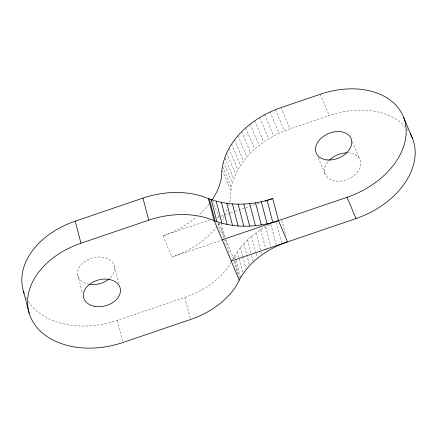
<?xml version="1.0" encoding="UTF-8"?>
<svg xmlns="http://www.w3.org/2000/svg" width="437" height="437" viewBox="0 0 437 437"><rect width="100%" height="100%" fill="white"/><g stroke="black" fill="none" stroke-linecap="round" stroke-linejoin="round"><path stroke-width="0.33" stroke-dasharray="2.19 1.64" d="M405.498 127.14A75.535 52.943 -22.9 0 0 329.192 115.554L290.01 128.888C260.064 138.95 230.359 164.552 230.49 198.403A75.535 52.943 -22.9 0 1 228.382 206.69M232.664 259.917C240.274 243.715 254.929 231.818 270.831 224.225L276.239 245.004M219.483 223.351L218.434 224.826A75.535 52.943 -22.9 0 1 171.932 257.076L221.592 240.284M210.033 219.887L162.952 235.805A75.535 52.943 -22.9 0 0 196.814 216.768M217.118 217.479L220.319 216.391M220.958 216.173L229.906 213.125M230.545 212.906L234.385 211.601M235.024 211.382L245.255 207.903M245.894 207.684L256.126 204.205M256.765 203.986L260.599 202.681M28.29 301.519A75.535 53.598 -14.6 0 0 117.111 320.441L184.867 297.384A75.535 53.598 -14.6 0 0 231.151 262.577M352.298 141.533L359.695 159.052M320.212 94.277L329.192 115.554M318.125 157.549L325.521 175.068M281.029 107.611L290.01 128.888M275.474 109.676L284.454 130.947M270.039 112.041L279.019 133.318M264.751 114.702L273.731 135.973M259.649 117.635L268.629 138.906M254.76 120.82L263.735 142.096M250.111 124.245L259.092 145.521M245.741 127.883L254.722 149.159M241.672 131.717L250.652 152.988M237.925 135.716L246.905 156.987M234.527 139.862L243.507 161.133M231.501 144.123L240.481 165.399M228.857 148.482L237.837 169.753M226.623 152.901L235.603 174.177M225.071 157.986L233.79 178.635M223.422 161.832L232.397 183.103M222.733 166.912L231.452 187.56M222.324 170.496L231.036 191.138M212.426 201.364L220.09 219.505M218.855 223.323L224.929 237.717M225.721 239.585L233.566 258.163M162.952 235.805L171.96 257.175M281.898 220.467L285.956 236.051M276.364 222.526L281.778 243.3M265.658 226.858L270.732 246.331M260.714 229.747L266.466 251.821M256.027 232.883L261.779 254.962M251.63 236.248L256.027 253.127M256.197 253.777L257.043 257.022M247.55 239.815L251.439 254.749M251.608 255.399L253.302 261.889M243.808 243.567L249.56 265.641M240.426 247.473L242.628 255.913M242.797 256.563L245.84 268.252M237.433 251.521L242.846 272.295M234.838 255.678L235.854 259.573M236.024 260.223L240.59 277.752M233.932 257.284L234.778 260.534M234.948 261.184L239.514 278.713M234.407 261.408L237.794 274.392M221.559 223.99L225.121 237.662M225.629 239.618L229.687 255.197M220.969 228.333L223.509 238.072M223.678 238.717L225.705 246.512M217.834 222.886L220.876 234.576M184.867 297.384L190.619 319.458M114.587 266.756L118.984 283.635M117.111 320.441L122.518 341.221M77.726 274.857L82.462 293.036M26.695 298.897A75.535 53.598 -14.6 0 1 25.581 296.734M89.23 284.307A18.884 13.4 -14.6 0 1 80.08 265.98A18.884 13.4 -14.6 0 1 107.693 258.688A18.884 13.4 -14.6 0 1 108.917 279.106M407.055 128.997A75.535 52.943 -22.9 0 1 408.142 130.445M347.715 152.83A18.884 13.236 -22.9 0 1 359.105 169.534A18.884 13.236 -22.9 0 1 332.765 180.574A18.884 13.236 -22.9 0 1 328.935 160.701M227.3 209.558A75.535 52.943 -22.9 0 1 225.547 213.453M224.105 216.206A75.535 52.943 -22.9 0 1 221.816 220.024M209.05 204.079A75.535 52.943 -22.9 0 1 198.709 215.113"/><path stroke-width="0.66" d="M278.5 220.619C256.546 228.081 231.725 228.54 210.29 219.128A75.535 53.598 -14.6 0 0 148.711 220.182L80.954 243.245A75.535 53.598 -14.6 0 0 30.585 317.153A75.535 53.598 -14.6 0 0 122.857 342.515L190.619 319.458A75.535 53.598 -14.6 0 0 237.51 283.602C246.932 263.118 266.526 248.997 287.48 241.896L278.5 220.619L272.748 198.545C250.794 206.007 225.973 206.466 204.543 197.054A75.535 53.598 -14.6 0 0 142.965 198.108L75.202 221.171A75.535 53.598 -14.6 0 0 24.172 293.391M211.901 200.113L212.48 199.294A75.535 52.943 -22.9 0 0 221.515 177.127C221.384 143.281 251.084 117.679 281.029 107.611L320.212 94.277A75.535 52.943 -22.9 0 1 404.952 121.513A75.535 52.943 -22.9 0 1 347.044 197.295L222.231 239.771M265.073 201.157L272.748 198.545M231.211 261.042L356.024 218.566A75.535 52.943 -22.9 0 0 410.092 133.465M403.679 117.548L412.659 138.824M347.044 197.295L356.024 218.566M239.312 280.237L214.125 220.576L208.378 198.496M267.089 200.299L272.835 222.373M261.331 201.73L267.083 223.804M255.519 202.839L261.271 224.913M249.685 203.615L255.432 225.694M243.857 204.057L249.609 226.131M238.083 204.155L243.835 226.229M232.397 203.915L238.143 225.989M226.825 203.331L232.577 225.41M221.406 202.418L227.158 224.492M216.178 201.173L221.93 223.247M211.169 199.6L216.921 221.679M209.301 198.933L215.053 221.007M142.965 198.108L148.711 220.182M75.202 221.171L80.954 243.245M23.412 291.108L29.159 313.182M108.917 279.106A18.884 13.4 -14.6 0 1 89.913 284.411M329.411 160.21A18.884 13.236 -22.9 0 1 346.612 152.83M94.758 306.342A18.884 13.4 -14.6 0 0 120.339 288.83A18.884 13.4 -14.6 0 0 90.628 283.471A18.884 13.4 -14.6 0 0 94.758 306.342M327.619 159.975A18.884 13.236 -22.9 0 0 351.457 139.72A18.884 13.236 -22.9 0 0 321.807 137.671A18.884 13.236 -22.9 0 0 327.619 159.975"/></g></svg>
